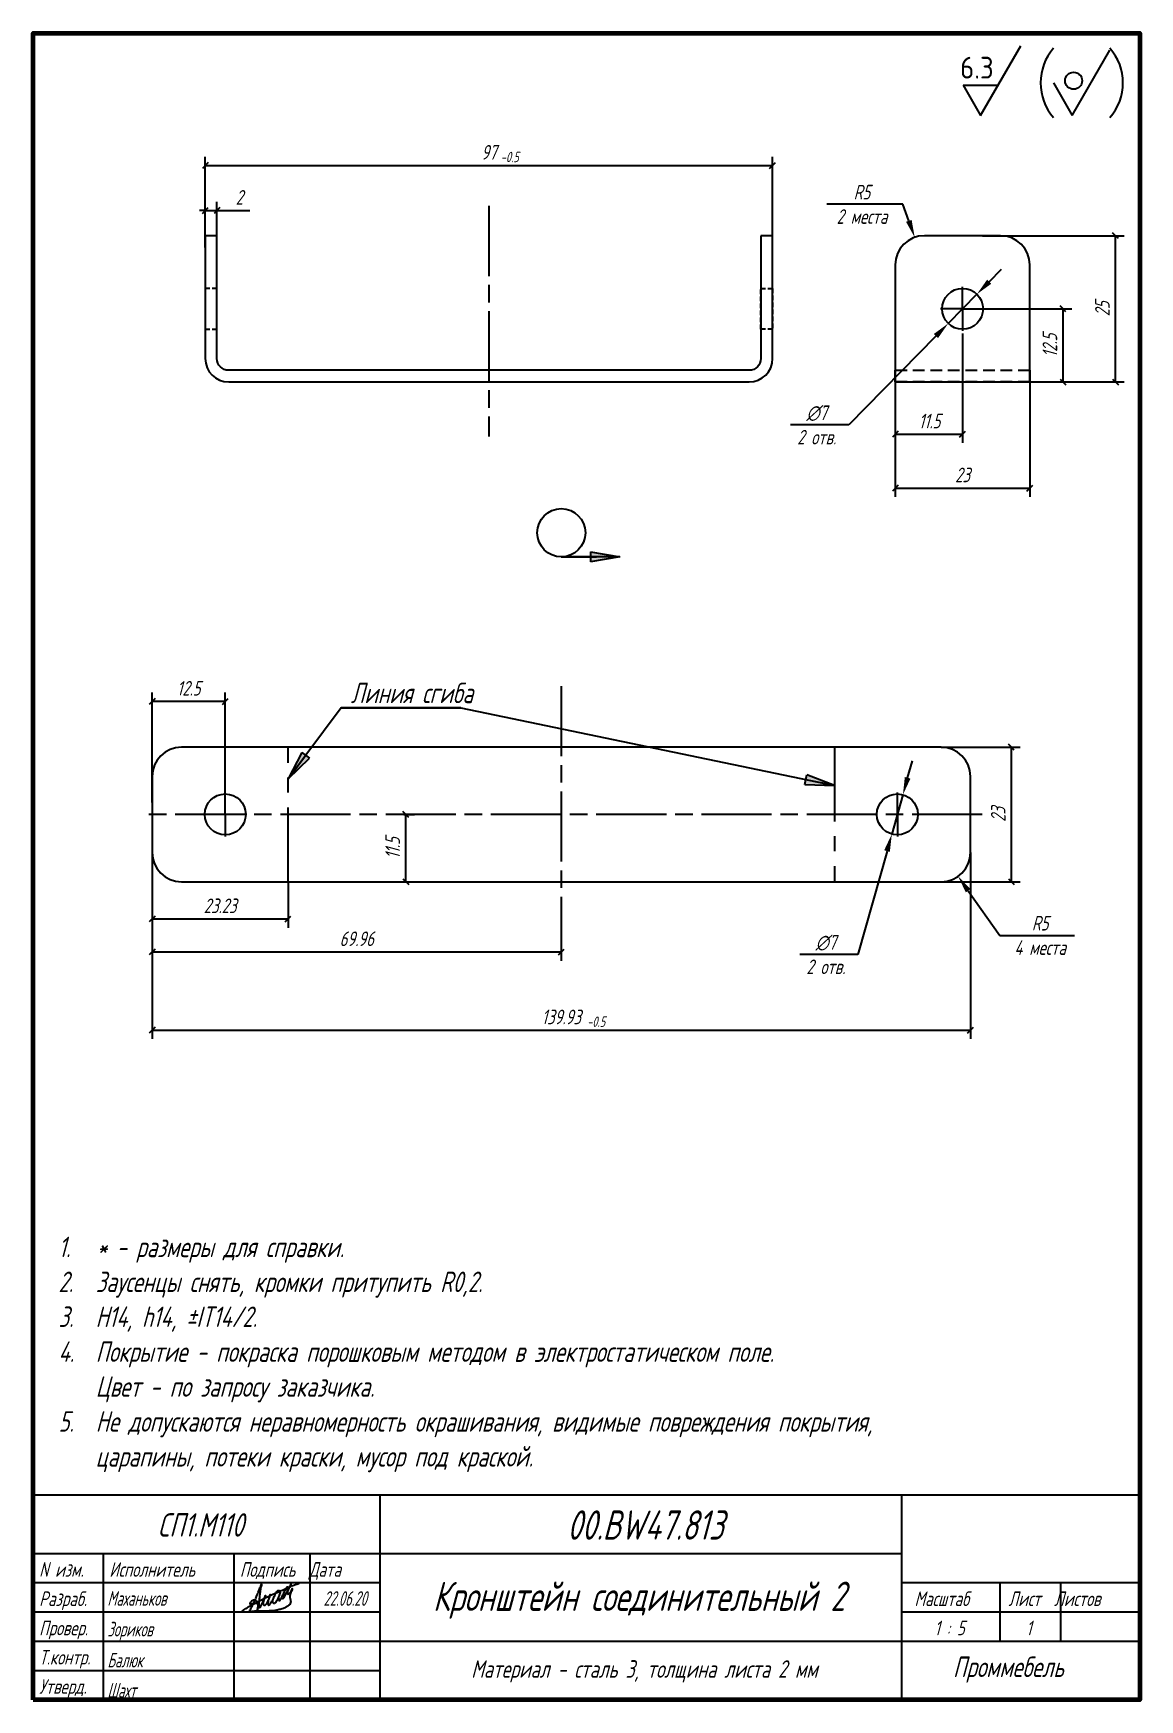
# Model space of a CAD drawing. Header units: millimetres. Extents: x -1663 to 315, y -5077 to -2701.
# Drawn here: x -1195.6 to -1006.4, y -2985.9 to -2701.2 of the extents above; entities that cross this region are included whole.
import ezdxf
from ezdxf.enums import TextEntityAlignment as Align

# ---------------------------------------------------------------- set-up
doc = ezdxf.new("R2010")
doc.units = ezdxf.units.MM
for name, pattern in [('ACISOTGL', [3, 2, -1]), ('AM_ISO08W050', [18, 12, -1.5, 3, -1.5]), ('AM_ISO08W050x2', [9, 6, -0.75, 1.5, -0.75]), ('CENTERX2', [20.32, 12.7, -2.54, 2.54, -2.54])]:
    doc.linetypes.add(name, pattern=pattern)
for name, color, linetype, lineweight in [('AM_10', 7, 'AM_ISO08W050', 50), ('AM_5', 92, 'Continuous', 25), ('AM_7', 4, 'AM_ISO08W050', 25), ('Print', 5, 'Continuous', 60)]:
    doc.layers.add(name, color=color, linetype=linetype, lineweight=lineweight)
doc.layers.add('Text', color=7, linetype='Continuous')
doc.layers.add('TextDel', color=7, linetype='Continuous', plot=False)
doc.styles.add('ACISOTS', font='isocp.shx', dxfattribs={"height": 1})
doc.styles.add('STYLE25', font='simplex.shx', dxfattribs={"width": 0.7, "oblique": 15, "height": 2.5})
doc.styles.add('STYLE35', font='simplex.shx', dxfattribs={"width": 0.7, "oblique": 15, "height": 3.5})
doc.styles.add('STYLE50', font='simplex.shx', dxfattribs={"width": 0.7, "oblique": 15, "height": 5})
doc.dimstyles.new('M1-10$0', dxfattribs={"dimtxt": 3.5, "dimasz": 1, "dimexe": 1.5, "dimexo": 0, "dimgap": 1, "dimtad": 3, "dimtoh": 1, "dimlfac": 10, "dimrnd": 0.1, "dimdsep": 46, "dimtxsty": 'STYLE25', "dimblk1": 'OBLIQUE', "dimblk2": 'OBLIQUE', "dimsah": 1, "dimcen": -2, "dimclrd": 3, "dimclre": 3, "dimclrt": 2, "dimadec": 0, "dimazin": 0, "dimtp": 0.25, "dimtm": 0.25, "dimtfac": 0.6, "dimtmove": 0, "dimatfit": 0, "dimldrblk": 'OBLIQUE', "dimfxl": 0, "dimtvp": 1, "dimtolj": 1, "dimlwd": -1, "dimlwe": -1, "dimarcsym": 0})
doc.dimstyles.new('M1-10$3', dxfattribs={"dimtxt": 3.5, "dimasz": 3, "dimexe": 2, "dimexo": 0, "dimgap": 1, "dimtad": 1, "dimtoh": 1, "dimlfac": 10, "dimrnd": 0.1, "dimdsep": 46, "dimtxsty": 'STYLE25', "dimcen": 2, "dimclrd": 3, "dimclre": 3, "dimclrt": 2, "dimadec": 0, "dimazin": 0, "dimtp": 0.25, "dimtm": 0.25, "dimtfac": 0.6, "dimtmove": 0, "dimatfit": 0, "dimldrblk": 'DOTSMALL', "dimfxl": 0, "dimtvp": 1, "dimtolj": 1, "dimlwd": -1, "dimlwe": -1, "dimarcsym": 0})
doc.dimstyles.new('M1-10$4', dxfattribs={"dimtxt": 3.5, "dimasz": 3, "dimexe": 2, "dimexo": 0, "dimgap": 2, "dimtad": 1, "dimtoh": 1, "dimdec": 1, "dimlfac": 10, "dimrnd": 0.5, "dimdsep": 46, "dimtxsty": 'STYLE25', "dimblk1": 'OBLIQUE', "dimsah": 1, "dimcen": 2, "dimclrd": 3, "dimclre": 3, "dimclrt": 2, "dimadec": 0, "dimazin": 0, "dimtm": 1e-09, "dimtfac": 0.6, "dimtdec": 1, "dimtofl": 0, "dimtmove": 0, "dimatfit": 0, "dimldrblk": 'DOTSMALL', "dimfxl": 0, "dimtolj": 1, "dimlwd": -1, "dimlwe": -1, "dimarcsym": 0})

# ---------------------------------------------------------------- blocks, each defined once
blk = doc.blocks.new('*S895')
at = {"layer": 'AM_5', "color": 2, "ltscale": 0.5}
for p, q in [((748.59, 2132.24), (754.83, 2143.04)), ((762.84, 2132.24), (768.69, 2142.37)), ((745.87, 2136.97), (748.59, 2132.24)), ((745.87, 2136.97), (751.32, 2136.97)), ((759.92, 2137.3), (762.84, 2132.24))]:
    blk.add_line(p, q, dxfattribs=at)
for centre, start, end in [((766.11, 2137.3), 138.8879, 221.1121), ((762.5, 2137.3), 318.8879, 41.1121)]:
    blk.add_arc(centre, 8.21, start, end, dxfattribs=at)
at = {"layer": 'AM_5', "color": 2, "ltscale": 0.5, "insert": (750.62, 2137.98), "char_height": 3.375, "attachment_point": 9, "style": 'ACISOTS'}
blk.add_mtext('6.3', dxfattribs=at)
blk = doc.blocks.new('A$C75004749')
for points in [[(6.02, 0.34), (5.59, 0.32), (5.12, 0.33), (4.64, 0.3), (4.22, 0.31), (3.76, 0.3), (3.23, 0.26), (2.84, 0.22), (2.44, 0.15), (2.1, 0.12), (1.87, 0.11), (1.61, 0.13), (1.49, 0.17), (1.42, 0.25), (1.48, 0.4), (1.65, 0.53), (2.04, 0.76), (2.43, 1.02), (2.84, 1.25), (3.15, 1.42), (3.73, 1.73), (4.57, 2.2), (5.46, 2.66), (6.43, 3.12), (7.36, 3.52), (8.27, 3.92), (8.75, 4.11), (9.31, 4.38), (10.07, 4.7), (10.64, 4.9), (11.14, 5.1)], [(2.56, 0.44), (2.64, 0.42), (2.89, 0.71), (3.14, 1.25), (3.57, 2.08), (3.87, 2.83), (4.23, 3.8), (4.7, 4.9), (4.72, 4.94), (4.68, 4.74), (4.47, 3.8), (4.37, 3.04), (4.3, 2.19), (4.22, 1.65), (4.08, 0.86), (4, 0.47), (4.02, 0.6), (4.09, 0.92), (4.11, 1.19), (4.09, 1.58), (4, 1.78), (3.88, 1.95), (3.74, 2.08), (3.58, 2.17), (3.31, 2.16), (3.09, 2.06), (2.9, 1.91), (2.78, 1.74), (2.73, 1.65), (2.72, 1.56), (2.93, 1.58), (3.3, 1.66), (3.69, 1.66), (3.99, 1.64), (4.12, 1.6), (4.22, 1.48), (4.2, 1.16), (4.22, 0.98), (4.31, 0.92), (4.57, 1.16), (4.85, 1.74), (5.12, 2.31), (5.39, 2.96), (5.34, 2.8), (5.06, 2.07), (4.99, 1.83), (4.97, 1.67), (4.98, 1.56), (5.02, 1.42), (5.07, 1.35), (5.21, 1.31), (5.32, 1.34), (5.51, 1.53), (5.67, 1.76), (5.85, 2.17), (6, 2.57), (6.1, 2.87), (6.2, 3.16), (6.15, 3), (5.86, 2.06), (5.8, 1.73), (5.78, 1.56), (5.83, 1.43), (5.89, 1.36), (6.01, 1.38), (6.19, 1.55), (6.34, 1.8), (6.61, 2.2), (6.89, 2.81), (7.05, 3.15), (7.26, 3.56), (7.42, 3.78), (7.54, 3.85), (7.66, 3.85), (7.75, 3.78), (7.82, 3.56), (7.81, 3.3), (7.75, 3.09), (7.66, 2.88), (7.53, 2.6), (7.41, 2.36), (7.33, 2.16), (7.14, 1.84), (6.98, 1.66), (6.87, 1.63), (6.75, 1.67), (6.64, 1.75), (6.63, 1.94), (6.65, 2.11), (6.79, 2.58)], [(7.94, 3.62), (7.88, 3.45), (7.78, 3.2), (7.65, 2.84), (7.62, 2.73), (7.59, 2.49), (7.68, 2.2), (7.73, 2.1), (7.88, 2.2), (8.1, 2.56), (8.44, 3.26), (8.7, 3.82), (8.9, 4.16), (9.03, 4.38), (9.12, 4.48), (9.18, 4.37), (9.16, 4.07), (9.11, 3.84), (9, 3.53), (8.87, 3.3), (8.69, 2.98), (8.57, 2.76), (8.47, 2.57), (8.41, 2.49), (9.13, 3.74), (9.45, 4.34), (9.57, 4.57), (9.76, 4.97), (9.71, 4.83), (9.27, 3.97), (9.17, 3.64), (9.16, 3.47), (9.15, 3.31), (9.21, 3.23), (9.34, 3.25), (9.55, 3.45), (9.69, 3.6), (9.81, 3.81), (9.95, 4.11), (9.97, 4.18), (9.93, 4), (9.73, 3.56), (9.6, 3.2), (9.56, 2.96), (9.54, 2.78), (9.55, 2.57), (9.62, 2.37), (9.68, 2.1), (9.68, 1.78), (9.53, 1.46), (9.3, 1.25), (9.07, 1.08), (8.66, 0.87), (8.23, 0.71), (7.89, 0.62), (7.57, 0.52), (7.3, 0.47), (6.98, 0.42), (6.49, 0.36), (6.02, 0.34)]]:
    blk.add_spline(points, degree=3)
blk = doc.blocks.new('_OBLIQUE')
at = {"color": 0, "linetype": 'ByBlock'}
blk.add_line((-0.5, -0.5), (0.5, 0.5), dxfattribs=at)
blk = doc.blocks.new('*D896')
at = {"layer": 'AM_5', "color": 3, "linetype": 'ByBlock'}
for p, q in [((-1033.23, -2735.78), (-1009, -2735.78)), ((-1010.5, -2760.78), (-1010.5, -2735.78)), ((-1025.16, -2760.78), (-1009, -2760.78))]:
    blk.add_line(p, q, dxfattribs=at)
at = {"layer": 'Defpoints', "color": 0}
for p in [(-1033.23, -2735.78), (-1010.5, -2735.78), (-1025.16, -2760.78)]:
    blk.add_point(p, dxfattribs=at)
at = {"layer": 'AM_5', "color": 3}
for p, rotation in [((-1010.5, -2735.78), 90), ((-1010.5, -2760.78), 270)]:
    blk.add_blockref('_OBLIQUE', p, dxfattribs=dict(at, rotation=rotation))
at = {"layer": 'AM_5', "color": 2, "insert": (-1012.75, -2748.28), "char_height": 2.5, "attachment_point": 5, "rotation": 90, "style": 'STYLE25'}
blk.add_mtext('\\A1;25', dxfattribs=at)
blk = doc.blocks.new('*D897')
at = {"layer": 'AM_5', "color": 3, "linetype": 'ByBlock'}
for p, q in [((-1032.9, -2748.28), (-1017.98, -2748.28)), ((-1019.48, -2760.78), (-1019.48, -2748.28)), ((-1029.23, -2760.78), (-1017.98, -2760.78))]:
    blk.add_line(p, q, dxfattribs=at)
at = {"layer": 'Defpoints', "color": 0}
for p in [(-1032.9, -2748.28), (-1019.48, -2748.28), (-1029.23, -2760.78)]:
    blk.add_point(p, dxfattribs=at)
at = {"layer": 'AM_5', "color": 3}
for p, rotation in [((-1019.48, -2748.28), 90), ((-1019.48, -2760.78), 270)]:
    blk.add_blockref('_OBLIQUE', p, dxfattribs=dict(at, rotation=rotation))
at = {"layer": 'AM_5', "color": 2, "insert": (-1021.73, -2754.53), "char_height": 2.5, "attachment_point": 5, "rotation": 90, "style": 'STYLE25'}
blk.add_mtext('\\A1;12.5', dxfattribs=at)
blk = doc.blocks.new('*D899')
at = {"layer": 'AM_5', "color": 3, "linetype": 'ByBlock'}
for p, q in [((-1048.16, -2760.78), (-1048.16, -2780.41)), ((-1025.16, -2760.78), (-1025.16, -2780.41)), ((-1048.16, -2778.91), (-1025.16, -2778.91))]:
    blk.add_line(p, q, dxfattribs=at)
at = {"layer": 'Defpoints', "color": 0}
for p in [(-1048.16, -2760.78), (-1025.16, -2760.78), (-1025.16, -2778.91)]:
    blk.add_point(p, dxfattribs=at)
at = {"layer": 'AM_5', "color": 3, "rotation": 180}
blk.add_blockref('_OBLIQUE', (-1048.16, -2778.91), dxfattribs=at)
at = {"layer": 'AM_5', "color": 3}
blk.add_blockref('_OBLIQUE', (-1025.16, -2778.91), dxfattribs=at)
at = {"layer": 'AM_5', "color": 2, "insert": (-1036.66, -2776.66), "char_height": 2.5, "attachment_point": 5, "style": 'STYLE25'}
blk.add_mtext('\\A1;23', dxfattribs=at)
blk = doc.blocks.new('*D900')
at = {"layer": 'AM_5', "color": 3, "linetype": 'ByBlock'}
for p, q in [((-1036.66, -2752.49), (-1036.66, -2771.2)), ((-1048.16, -2760.78), (-1048.16, -2771.2)), ((-1048.16, -2769.7), (-1036.66, -2769.7))]:
    blk.add_line(p, q, dxfattribs=at)
at = {"layer": 'Defpoints', "color": 0}
for p in [(-1036.66, -2752.49), (-1048.16, -2760.78), (-1036.66, -2769.7)]:
    blk.add_point(p, dxfattribs=at)
at = {"layer": 'AM_5', "color": 3, "rotation": 180}
blk.add_blockref('_OBLIQUE', (-1048.16, -2769.7), dxfattribs=at)
at = {"layer": 'AM_5', "color": 3}
blk.add_blockref('_OBLIQUE', (-1036.66, -2769.7), dxfattribs=at)
at = {"layer": 'AM_5', "color": 2, "insert": (-1042.3, -2767.45), "char_height": 2.5, "attachment_point": 5, "style": 'STYLE25'}
blk.add_mtext('\\A1;11.5', dxfattribs=at)
blk = doc.blocks.new('*D901')
at = {"layer": 'AM_5', "color": 3, "linetype": 'ByBlock'}
for p, q in [((-1166.16, -2737.78), (-1166.16, -2729.97)), ((-1164.16, -2737.78), (-1164.16, -2729.97)), ((-1166.16, -2731.47), (-1167.16, -2731.47)), ((-1166.16, -2731.47), (-1164.16, -2731.47)), ((-1164.16, -2731.47), (-1158.53, -2731.47))]:
    blk.add_line(p, q, dxfattribs=at)
at = {"layer": 'Defpoints', "color": 0}
for p in [(-1164.16, -2731.47), (-1166.16, -2737.78), (-1164.16, -2737.78)]:
    blk.add_point(p, dxfattribs=at)
at = {"layer": 'AM_5', "color": 3}
blk.add_blockref('_OBLIQUE', (-1166.16, -2731.47), dxfattribs=at)
at = {"layer": 'AM_5', "color": 3, "rotation": 180}
blk.add_blockref('_OBLIQUE', (-1164.16, -2731.47), dxfattribs=at)
at = {"layer": 'AM_5', "color": 2, "insert": (-1160.34, -2729.22), "char_height": 2.5, "attachment_point": 5, "style": 'STYLE25'}
blk.add_mtext('\\A1;2', dxfattribs=at)
blk = doc.blocks.new('*D902')
at = {"layer": 'AM_5', "color": 3, "linetype": 'ByBlock'}
for p, q in [((-1175.24, -2841.17), (-1175.24, -2873.03)), ((-1035.31, -2841.17), (-1035.31, -2873.03)), ((-1175.24, -2871.53), (-1035.31, -2871.53))]:
    blk.add_line(p, q, dxfattribs=at)
at = {"layer": 'Defpoints', "color": 0}
for p in [(-1175.24, -2841.17), (-1035.31, -2841.17), (-1035.31, -2871.53)]:
    blk.add_point(p, dxfattribs=at)
at = {"layer": 'AM_5', "color": 3, "rotation": 180}
blk.add_blockref('_OBLIQUE', (-1175.24, -2871.53), dxfattribs=at)
at = {"layer": 'AM_5', "color": 3}
blk.add_blockref('_OBLIQUE', (-1035.31, -2871.53), dxfattribs=at)
at = {"layer": 'AM_5', "color": 2, "insert": (-1105.28, -2869.28), "char_height": 2.5, "attachment_point": 5, "style": 'STYLE25'}
blk.add_mtext('\\A1;139.93', dxfattribs=at)
blk = doc.blocks.new('*D904')
at = {"layer": 'AM_5', "color": 3, "linetype": 'ByBlock'}
for p, q in [((-1046.85, -2730.42), (-1059.88, -2730.42)), ((-1045.85, -2733.24), (-1046.85, -2730.42))]:
    blk.add_line(p, q, dxfattribs=at)
at = {"layer": 'AM_5', "color": 3}
blk.add_solid([(-1045.37, -2733.08), (-1046.32, -2733.41), (-1044.84, -2736.07)], dxfattribs=at)
at = {"layer": 'Defpoints', "color": 0}
for p in [(-1044.84, -2736.07), (-1043.16, -2740.78)]:
    blk.add_point(p, dxfattribs=at)
at = {"layer": 'AM_5', "color": 2, "insert": (-1053.87, -2730.42), "char_height": 2.5, "attachment_point": 5, "style": 'STYLE25'}
blk.add_mtext('\\A1;R5\\P2 места', dxfattribs=at)
blk = doc.blocks.new('_DotSmall')
at = {"color": 0, "const_width": 0.5}
blk.add_lwpolyline([(-0.0625, 0, 1), (0.0625, 0, 1)], format="xyb", close=True, dxfattribs=at)
blk = doc.blocks.new('_CLOSED')
at = {"color": 0, "linetype": 'ByBlock'}
for p, q in [((-1, 0.167), (0, 0)), ((-1, 0.167), (-1, -0.167)), ((0, 0), (-1, -0.167)), ((0, 0), (-1, 0))]:
    blk.add_line(p, q, dxfattribs=at)
blk = doc.blocks.new('*D905')
at = {"layer": 'AM_5', "color": 3, "linetype": 'ByBlock'}
for p, q in [((-1035.69, -2847.7), (-1030.29, -2855.34)), ((-1030.29, -2855.34), (-1017.49, -2855.34))]:
    blk.add_line(p, q, dxfattribs=at)
at = {"layer": 'AM_5', "color": 3}
blk.add_solid([(-1035.29, -2847.41), (-1036.1, -2847.99), (-1037.43, -2845.25)], dxfattribs=at)
at = {"layer": 'Defpoints', "color": 0}
for p in [(-1040.31, -2841.17), (-1037.43, -2845.25)]:
    blk.add_point(p, dxfattribs=at)
at = {"layer": 'AM_5', "color": 2, "insert": (-1023.39, -2855.34), "char_height": 2.5, "attachment_point": 5, "style": 'STYLE25'}
blk.add_mtext('\\A1;R5\\P4 места', dxfattribs=at)
blk = doc.blocks.new('*D906')
at = {"layer": 'AM_5', "color": 3, "linetype": 'ByBlock'}
for p, q in [((-1175.24, -2832.63), (-1175.24, -2813.86)), ((-1162.74, -2815.36), (-1175.24, -2815.36)), ((-1162.74, -2830.91), (-1162.74, -2813.86))]:
    blk.add_line(p, q, dxfattribs=at)
at = {"layer": 'Defpoints', "color": 0}
for p in [(-1175.24, -2815.36), (-1175.24, -2832.63), (-1162.74, -2830.91)]:
    blk.add_point(p, dxfattribs=at)
at = {"layer": 'AM_5', "color": 3, "rotation": 180}
blk.add_blockref('_OBLIQUE', (-1175.24, -2815.36), dxfattribs=at)
at = {"layer": 'AM_5', "color": 3}
blk.add_blockref('_OBLIQUE', (-1162.74, -2815.36), dxfattribs=at)
at = {"layer": 'AM_5', "color": 2, "insert": (-1168.99, -2813.11), "char_height": 2.5, "attachment_point": 5, "style": 'STYLE25'}
blk.add_mtext('\\A1;12.5', dxfattribs=at)
blk = doc.blocks.new('*D910')
at = {"layer": 'AM_5', "color": 3, "linetype": 'ByBlock'}
for p, q in [((-1046.05, -2828.41), (-1045.23, -2825.53)), ((-1046.86, -2831.3), (-1048.76, -2838.04)), ((-1049.58, -2840.93), (-1054.57, -2858.62)), ((-1054.57, -2858.62), (-1064.51, -2858.62))]:
    blk.add_line(p, q, dxfattribs=at)
at = {"layer": 'AM_5', "color": 3}
for points in [[(-1046.53, -2828.28), (-1045.57, -2828.55), (-1046.86, -2831.3)], [(-1050.06, -2840.79), (-1049.09, -2841.06), (-1048.76, -2838.04)]]:
    blk.add_solid(points, dxfattribs=at)
at = {"layer": 'Defpoints', "color": 0}
for p in [(-1046.86, -2831.3), (-1048.76, -2838.04)]:
    blk.add_point(p, dxfattribs=at)
at = {"layer": 'AM_5', "color": 2, "insert": (-1060.04, -2858.62), "char_height": 2.5, "attachment_point": 5, "style": 'STYLE25'}
blk.add_mtext('\\A1;∅7\\P2 отв.', dxfattribs=at)
blk = doc.blocks.new('*D911')
at = {"layer": 'AM_5', "color": 3, "linetype": 'ByBlock'}
for p, q in [((-1032.11, -2743.64), (-1030, -2741.5)), ((-1034.21, -2745.78), (-1039.11, -2750.78)), ((-1041.21, -2752.92), (-1056.13, -2768.12)), ((-1056.13, -2768.12), (-1066.08, -2768.12))]:
    blk.add_line(p, q, dxfattribs=at)
at = {"layer": 'AM_5', "color": 3}
for points in [[(-1032.46, -2743.29), (-1031.75, -2743.99), (-1034.21, -2745.78)], [(-1041.57, -2752.57), (-1040.85, -2753.27), (-1039.11, -2750.78)]]:
    blk.add_solid(points, dxfattribs=at)
at = {"layer": 'Defpoints', "color": 0}
for p in [(-1034.21, -2745.78), (-1039.11, -2750.78)]:
    blk.add_point(p, dxfattribs=at)
at = {"layer": 'AM_5', "color": 2, "insert": (-1061.61, -2768.12), "char_height": 2.5, "attachment_point": 5, "style": 'STYLE25'}
blk.add_mtext('\\A1;∅7\\P2 отв.', dxfattribs=at)

msp = doc.modelspace()

# ---------------------------------------------------------------- hatches: boundary and pattern name
h = msp.add_hatch(color=3)
h.dxf.hatch_style = 1
h.paths.add_polyline_path([(-1095.27509, -2790.65455), (-1100.27509, -2789.82121), (-1100.27509, -2790.65455)])
h.paths.add_polyline_path([(-1100.27509, -2791.48788), (-1095.27509, -2790.65455), (-1100.27509, -2790.65455)])
h = msp.add_hatch(color=3)
h.dxf.hatch_style = 1
h.paths.add_polyline_path([(-1152.00719, -2828.57558), (-1149.6725, -2824.07629), (-1149.00599, -2824.57649)])
h.paths.add_polyline_path([(-1148.33947, -2825.07669), (-1152.00719, -2828.57558), (-1149.00599, -2824.57649)])
h = msp.add_hatch(color=3)
h.dxf.hatch_style = 1
h.paths.add_polyline_path([(-1058.54299, -2829.7316), (-1063.6093, -2829.56731), (-1063.44573, -2828.75019)])
h.paths.add_polyline_path([(-1063.28216, -2827.93306), (-1058.54299, -2829.7316), (-1063.44573, -2828.75019)])

# ---------------------------------------------------------------- linework, layer by layer
at = {"color": 3}
for p, q in [((-1105.27509, -2790.65455), (-1099.27509, -2790.65455)), ((-1098.0925, -2790.65455), (-1104.0925, -2790.65455))]:
    msp.add_line(p, q, dxfattribs=at)
at = {"color": 6, "linetype": 'CENTERX2'}
for p, q in [((-1152.00719, -2846.16929), (-1152.00719, -2823.16929)), ((-1058.54299, -2823.16929), (-1058.54299, -2846.16929))]:
    msp.add_line(p, q, dxfattribs=at)
at = {"color": 250}
for p, q in [((-1195.56491, -2950.94011), (-1006.36906, -2950.94011)), ((-1136.24104, -2985.94011), (-1136.24104, -2950.94011)), ((-1047.04518, -2985.94011), (-1047.04518, -2950.94011)), ((-1195.56491, -2960.94011), (-1047.04518, -2960.94011)), ((-1183.56491, -2985.94011), (-1183.56491, -2960.94011)), ((-1161.24104, -2985.94011), (-1161.24104, -2960.94011)), ((-1148.24104, -2985.94011), (-1148.24104, -2960.94011)), ((-1195.56491, -2965.94011), (-1136.24104, -2965.94011)), ((-1047.04518, -2965.94011), (-1006.36906, -2965.94011)), ((-1030.25518, -2975.94011), (-1030.25518, -2965.94011)), ((-1019.85289, -2975.94011), (-1019.85289, -2965.94011)), ((-1195.56491, -2970.94011), (-1136.24104, -2970.94011)), ((-1047.04518, -2970.94011), (-1006.36906, -2970.94011)), ((-1195.56491, -2975.94011), (-1006.36906, -2975.94011)), ((-1195.56491, -2980.94011), (-1136.24104, -2980.94011))]:
    msp.add_line(p, q, dxfattribs=at)
for points in [[(-1071.15668, -2735.77947), (-1071.15668, -2756.77938, -0.414213562), (-1073.15668, -2758.77938), (-1162.15668, -2758.77938, -0.414213562), (-1164.15668, -2756.77938), (-1164.15668, -2735.77947), (-1166.15668, -2735.77947), (-1166.15668, -2756.77938, 0.414213562), (-1162.15668, -2760.77938), (-1073.15668, -2760.77938, 0.414213562), (-1069.15668, -2756.77938), (-1069.15668, -2735.77947)], [(-1030.15872, -2735.77947), (-1043.15872, -2735.77947, 0.414213562), (-1048.15872, -2740.77947), (-1048.15872, -2760.77938), (-1025.15872, -2760.77938), (-1025.15872, -2740.77947, 0.414213562)]]:
    msp.add_lwpolyline(points, format="xyb", close=True)
at = {"color": 1, "linetype": 'ACISOTGL', "ltscale": 0.4}
for points in [[(-1164.15668, -2744.77943), (-1166.15668, -2744.77943), (-1166.15668, -2751.77943), (-1164.15668, -2751.77943)], [(-1071.15668, -2744.77943), (-1069.15668, -2744.77943), (-1069.15668, -2751.77943), (-1071.15668, -2751.77943)]]:
    msp.add_lwpolyline(points, close=True, dxfattribs=at)
at = {"color": 1, "linetype": 'ACISOTGL'}
msp.add_lwpolyline([(-1048.15872, -2758.77938), (-1025.15872, -2758.77938), (-1025.15872, -2760.77938), (-1048.15872, -2760.77938)], close=True, dxfattribs=at)
at = {"color": 7, "linetype": 'Continuous', "lineweight": 25}
msp.add_lwpolyline([(-1170.2393, -2823.16929, 0.414213562), (-1175.2393, -2828.16929), (-1175.2393, -2841.16929, 0.414213562), (-1170.2393, -2846.16929), (-1040.31089, -2846.16929, 0.414213562), (-1035.31089, -2841.16929), (-1035.31089, -2828.16929, 0.414213562), (-1040.31089, -2823.16929)], format="xyb", close=True, dxfattribs=at)
at = {"color": 2}
msp.add_circle((-1017.66376, -2709.29763), 1.45521, dxfattribs=at)
msp.add_circle((-1036.65872, -2748.27943), 3.5)
at = {"color": 3}
msp.add_circle((-1105.27509, -2786.5392), 4.11535, dxfattribs=at)
at = {"color": 7, "linetype": 'Continuous', "lineweight": 25}
for centre in [(-1162.7393, -2834.66929), (-1047.81089, -2834.66929)]:
    msp.add_circle(centre, 3.5, dxfattribs=at)
at = {"layer": 'AM_5', "ltscale": 0.3}
for points in [[(-1122.47744, -2816.45935), (-1142.91429, -2816.45935), (-1152.00719, -2828.57558)], [(-1142.91429, -2816.45935), (-1122.47744, -2816.45935), (-1058.54299, -2829.7316)]]:
    msp.add_lwpolyline(points, dxfattribs=at)
at = {"layer": 'AM_7'}
for p, q in [((-1117.65668, -2730.68722), (-1117.65668, -2770.11541)), ((-1105.27509, -2812.73968), (-1105.27509, -2854.83731)), ((-1033.30519, -2834.66929), (-1177.24499, -2834.66929))]:
    msp.add_line(p, q, dxfattribs=at)
at = {"layer": 'AM_7', "linetype": 'AM_ISO08W050x2'}
for p, q in [((-1036.65872, -2748.27943), (-1036.65872, -2744.52339)), ((-1036.65872, -2748.27943), (-1040.41476, -2748.27943)), ((-1036.65872, -2748.27943), (-1032.90269, -2748.27943)), ((-1036.65872, -2748.27943), (-1036.65872, -2752.03546)), ((-1162.7393, -2834.66929), (-1162.7393, -2830.91325)), ((-1047.81089, -2834.66929), (-1047.81089, -2830.91325)), ((-1162.7393, -2834.66929), (-1162.7393, -2838.42532)), ((-1047.81089, -2834.66929), (-1047.81089, -2838.42532))]:
    msp.add_line(p, q, dxfattribs=at)
at = {"layer": 'Print'}
msp.add_lwpolyline([(-1195.56491, -2985.94011), (-1195.56491, -2701.19998), (-1006.36906, -2701.19998), (-1006.36906, -2985.94011)], close=True, dxfattribs=at)

# ---------------------------------------------------------------- block references
at = {"color": 3, "xscale": 5, "yscale": 5, "zscale": 5}
msp.add_blockref('_CLOSED', (-1095.27509, -2790.65455), dxfattribs=at)
at = {"color": 3, "zscale": 4.999999999999999}
for p, xscale, yscale, rotation in [((-1152.00719, -2828.57558), -4.999999999999999, 4.999999999999999, 53.11278729740198), ((-1058.54299, -2829.7316), -5, 4.999999999999998, 168.6803481831069)]:
    msp.add_blockref('_CLOSED', p, dxfattribs=dict(at, xscale=xscale, yscale=yscale, rotation=rotation))
msp.add_blockref('A$C75004749', (-1161.24104, -2971.12411))
at = {"layer": 'AM_5', "ltscale": 0.5, "xscale": 1.099999999999909, "yscale": 1.099999999999909, "zscale": 1.099999999999909}
msp.add_blockref('*S895', (-1857.01426, -5060.70265), dxfattribs=at)

# ---------------------------------------------------------------- texts
at = {"color": 2, "style": 'STYLE35', "oblique": 15, "width": 0.7}
for s, p in [('1.', (-1191.26088, -2910.3272)), ('* - размеры для справки.', (-1184.6942, -2910.3272)), ('2.', (-1191.26088, -2916.29147)), ('Заусенцы снять, кромки притупить R0,2.', (-1184.8903, -2916.29147)), ('3.', (-1191.26088, -2922.25574)), ('H14, h14, %%PIT14/2.', (-1184.8903, -2922.25574)), ('4.', (-1191.26088, -2928.22002)), ('Покрытие - покраска порошковым методом в электростатическом поле.', (-1184.8903, -2928.22002)), ('Цвет - по запросу заказчика.', (-1184.8903, -2934.18429)), ('5.', (-1191.26088, -2940.14856)), ('Не допускаются неравномерность окрашивания, видимые повреждения покрытия,', (-1184.8903, -2940.14856)), ('царапины, потеки краски, мусор под краской.', (-1184.8903, -2946.11283))]:
    msp.add_text(s, height=3.5, dxfattribs=at).set_placement(p)
at = {"color": 2, "style": 'STYLE50', "oblique": 15, "width": 0.7}
msp.add_text('СП1.М110', height=4, dxfattribs=at).set_placement((-1166.94945, -2958.07756), align=Align.CENTER)
at = {"color": 4, "style": 'STYLE25', "oblique": 15, "width": 0.7}
for s, p in [('N изм.', (-1194.56491, -2964.94011)), ('Исполнитель', (-1182.56491, -2964.94011)), ('Подпись  Дата', (-1160.24104, -2964.94011)), ('Разраб.', (-1194.56491, -2969.94011)), ('Масштаб', (-1044.87671, -2969.94011)), (' Лист  Листов', (-1029.96963, -2969.94011)), ('Провер.', (-1194.56491, -2974.94011)), ('Т.контр.', (-1194.56491, -2979.94011)), ('Утверд.', (-1194.56491, -2984.94011))]:
    msp.add_text(s, height=2.5, rotation=360, dxfattribs=at).set_placement(p)
at = {"style": 'STYLE50', "oblique": 15, "width": 0.7}
msp.add_text('Кронштейн соединительный 2', height=5, rotation=360, dxfattribs=at).set_placement((-1091.9982, -2970.77396), align=Align.CENTER)
at = {"color": 5, "style": 'STYLE25', "oblique": 15, "width": 0.6}
for s, p in [('Маханьков', (-1182.89673, -2969.88284)), ('Зориков', (-1182.89673, -2975.1381)), ('Балюк', (-1182.89673, -2980.43484)), ('Шахт', (-1182.89673, -2985.60547))]:
    msp.add_text(s, height=2.5, rotation=360, dxfattribs=at).set_placement(p)
at = {"color": 5, "oblique": 15}
for s, height, style, width, p in [('22.06.20', 2.5, 'STYLE25', 0.6, (-1142.24252, -2969.90342)), ('1 : 5', 2.5, 'STYLE25', 0.7, (-1038.87671, -2974.94011)), ('1', 2.5, 'STYLE25', 0.7, (-1025.31637, -2974.94011)), ('Материал - сталь 3, толщина листа 2 мм', 3, 'STYLE35', 0.7, (-1091.07959, -2982.19866))]:
    msp.add_text(s, height=height, rotation=360, dxfattribs=dict(at, style=style, width=width)).set_placement(p, align=Align.CENTER)
at = {"layer": 'AM_10', "color": 2, "insert": (-1141.2823, -2815.66151), "char_height": 3.5, "attachment_point": 7, "style": 'STYLE35'}
msp.add_mtext('Линия сгиба', dxfattribs=at)
at = {"layer": 'AM_5', "color": 92, "style": 'STYLE25', "oblique": 15, "width": 0.7}
for p in [(-1115.64199, -2723.21865), (-1100.86405, -2870.97413)]:
    msp.add_text('-0.5', height=1.775, dxfattribs=at).set_placement(p)
at = {"layer": 'Text', "style": 'STYLE50', "oblique": 15, "width": 0.7}
msp.add_text('00.BW47.813', height=5, rotation=360, dxfattribs=at).set_placement((-1090.90491, -2958.59666), align=Align.CENTER)
at = {"layer": 'TextDel', "color": 5, "style": 'STYLE35', "oblique": 15, "width": 0.7}
msp.add_text('Проммебель', height=3.5, rotation=360, dxfattribs=at).set_placement((-1038.29641, -2982.08232))

# ---------------------------------------------------------------- dimensions: what is measured, and where the dimension line sits
at = {"layer": 'AM_5'}
for base, p1, p2, override in [((-1069.15668, -2723.77947), (-1166.15668, -2735.77947), (-1069.15668, -2735.77947), {"dimdec": 1, "dimlfac": 1, "dimarcsym": 1}), ((-1152.00719, -2852.53915), (-1175.2393, -2839.58928), (-1152.00719, -2846.16929), {"dimlfac": 1, "dimrnd": 0.01, "dimarcsym": 1}), ((-1105.27509, -2858.16929), (-1175.2393, -2853.03551), (-1105.27509, -2854.83731), {"dimlfac": 1, "dimrnd": 0.01, "dimarcsym": 1})]:
    msp.add_linear_dim(base=base, p1=p1, p2=p2, dimstyle='M1-10$0', override=override, dxfattribs=at).render()
for center, mpoint, text, picture, middle in [((-1043.15872, -2740.77947), (-1044.83796, -2736.06989), '<>\\X2 места', '*D904', (-1053.86801, -2730.41839)), ((-1040.31089, -2841.16929), (-1037.42515, -2845.25249), '<>\\X4 места', '*D905', (-1023.39, -2855.34375))]:
    dim = msp.add_radius_dim(center=center, mpoint=mpoint, text=text, dimstyle='M1-10$4', override={"dimgap": 1, "dimdec": 0, "dimlfac": 1, "dimcen": 0, "dimarcsym": 1}, dxfattribs=at)
    dim.commit()
    dim.dimension.update_dxf_attribs({"geometry": picture, "text_midpoint": middle, "dimtype": 164})
dim = msp.add_linear_dim(base=(-1164.15668, -2731.4705), p1=(-1166.15668, -2737.78431), p2=(-1164.15668, -2737.78431), dimstyle='M1-10$0', override={"dimdec": 1, "dimlfac": 1, "dimarcsym": 1}, dxfattribs=at)
dim.commit()
dim.dimension.update_dxf_attribs({"geometry": '*D901', "text_midpoint": (-1160.34387, -2729.2205)})
for base, p1, p2, picture, middle in [((-1010.50485, -2735.77947), (-1025.15872, -2760.77938), (-1033.23222, -2735.77947), '*D896', (-1010.50485, -2748.27943)), ((-1019.48334, -2748.27943), (-1029.23334, -2760.77938), (-1032.90269, -2748.27943), '*D897', (-1019.48334, -2754.5294))]:
    dim = msp.add_linear_dim(base=base, p1=p1, p2=p2, angle=90, dimstyle='M1-10$0', override={"dimdec": 1, "dimlfac": 1, "dimarcsym": 1}, dxfattribs=at)
    dim.commit()
    dim.dimension.update_dxf_attribs({"geometry": picture, "text_midpoint": middle, "dimtype": 160})
for p1, p2, picture, middle in [((-1034.20715, -2745.78146), (-1039.11029, -2750.77739), '*D911', (-1061.60767, -2768.12265)), ((-1046.86091, -2831.30068), (-1048.76087, -2838.0379), '*D910', (-1060.04055, -2858.62372))]:
    dim = msp.add_diameter_dim_2p(p1=p1, p2=p2, text='<>\\X2 отв.', dimstyle='M1-10$3', override={"dimdec": 0, "dimlfac": 1, "dimarcsym": 1}, dxfattribs=at)
    dim.commit()
    dim.dimension.update_dxf_attribs({"geometry": picture, "text_midpoint": middle, "dimtype": 163})
for base, p1, p2, override, picture, middle in [((-1036.65872, -2769.70436), (-1048.15872, -2760.77938), (-1036.65872, -2752.48944), {"dimdec": 1, "dimlfac": 1, "dimarcsym": 1}, '*D900', (-1042.30355, -2769.70436)), ((-1025.15872, -2778.91336), (-1048.15872, -2760.77938), (-1025.15872, -2760.77938), {"dimdec": 1, "dimlfac": 1, "dimarcsym": 1}, '*D899', (-1036.65872, -2778.91336)), ((-1175.2393, -2815.35673), (-1162.7393, -2830.91325), (-1175.2393, -2832.62889), {"dimlfac": 1, "dimrnd": 0.01, "dimarcsym": 1}, '*D906', (-1168.9893, -2815.35673)), ((-1035.31089, -2871.53495), (-1175.2393, -2841.16929), (-1035.31089, -2841.16929), {"dimlfac": 1, "dimrnd": 0.01, "dimarcsym": 1}, '*D902', (-1105.27509, -2871.53495))]:
    dim = msp.add_linear_dim(base=base, p1=p1, p2=p2, dimstyle='M1-10$0', override=override, dxfattribs=at)
    dim.commit()
    dim.dimension.update_dxf_attribs({"geometry": picture, "text_midpoint": middle, "dimtype": 160})
for base, p1, p2 in [((-1028.31089, -2823.16929), (-1040.31089, -2846.16929), (-1040.31089, -2823.16929)), ((-1131.86439, -2834.66929), (-1132.22487, -2846.16929), (-1132.22487, -2834.66929))]:
    msp.add_linear_dim(base=base, p1=p1, p2=p2, angle=90, dimstyle='M1-10$0', override={"dimdec": 1, "dimlfac": 1, "dimarcsym": 1}, dxfattribs=at).render()

doc.saveas('drawing.dxf')
